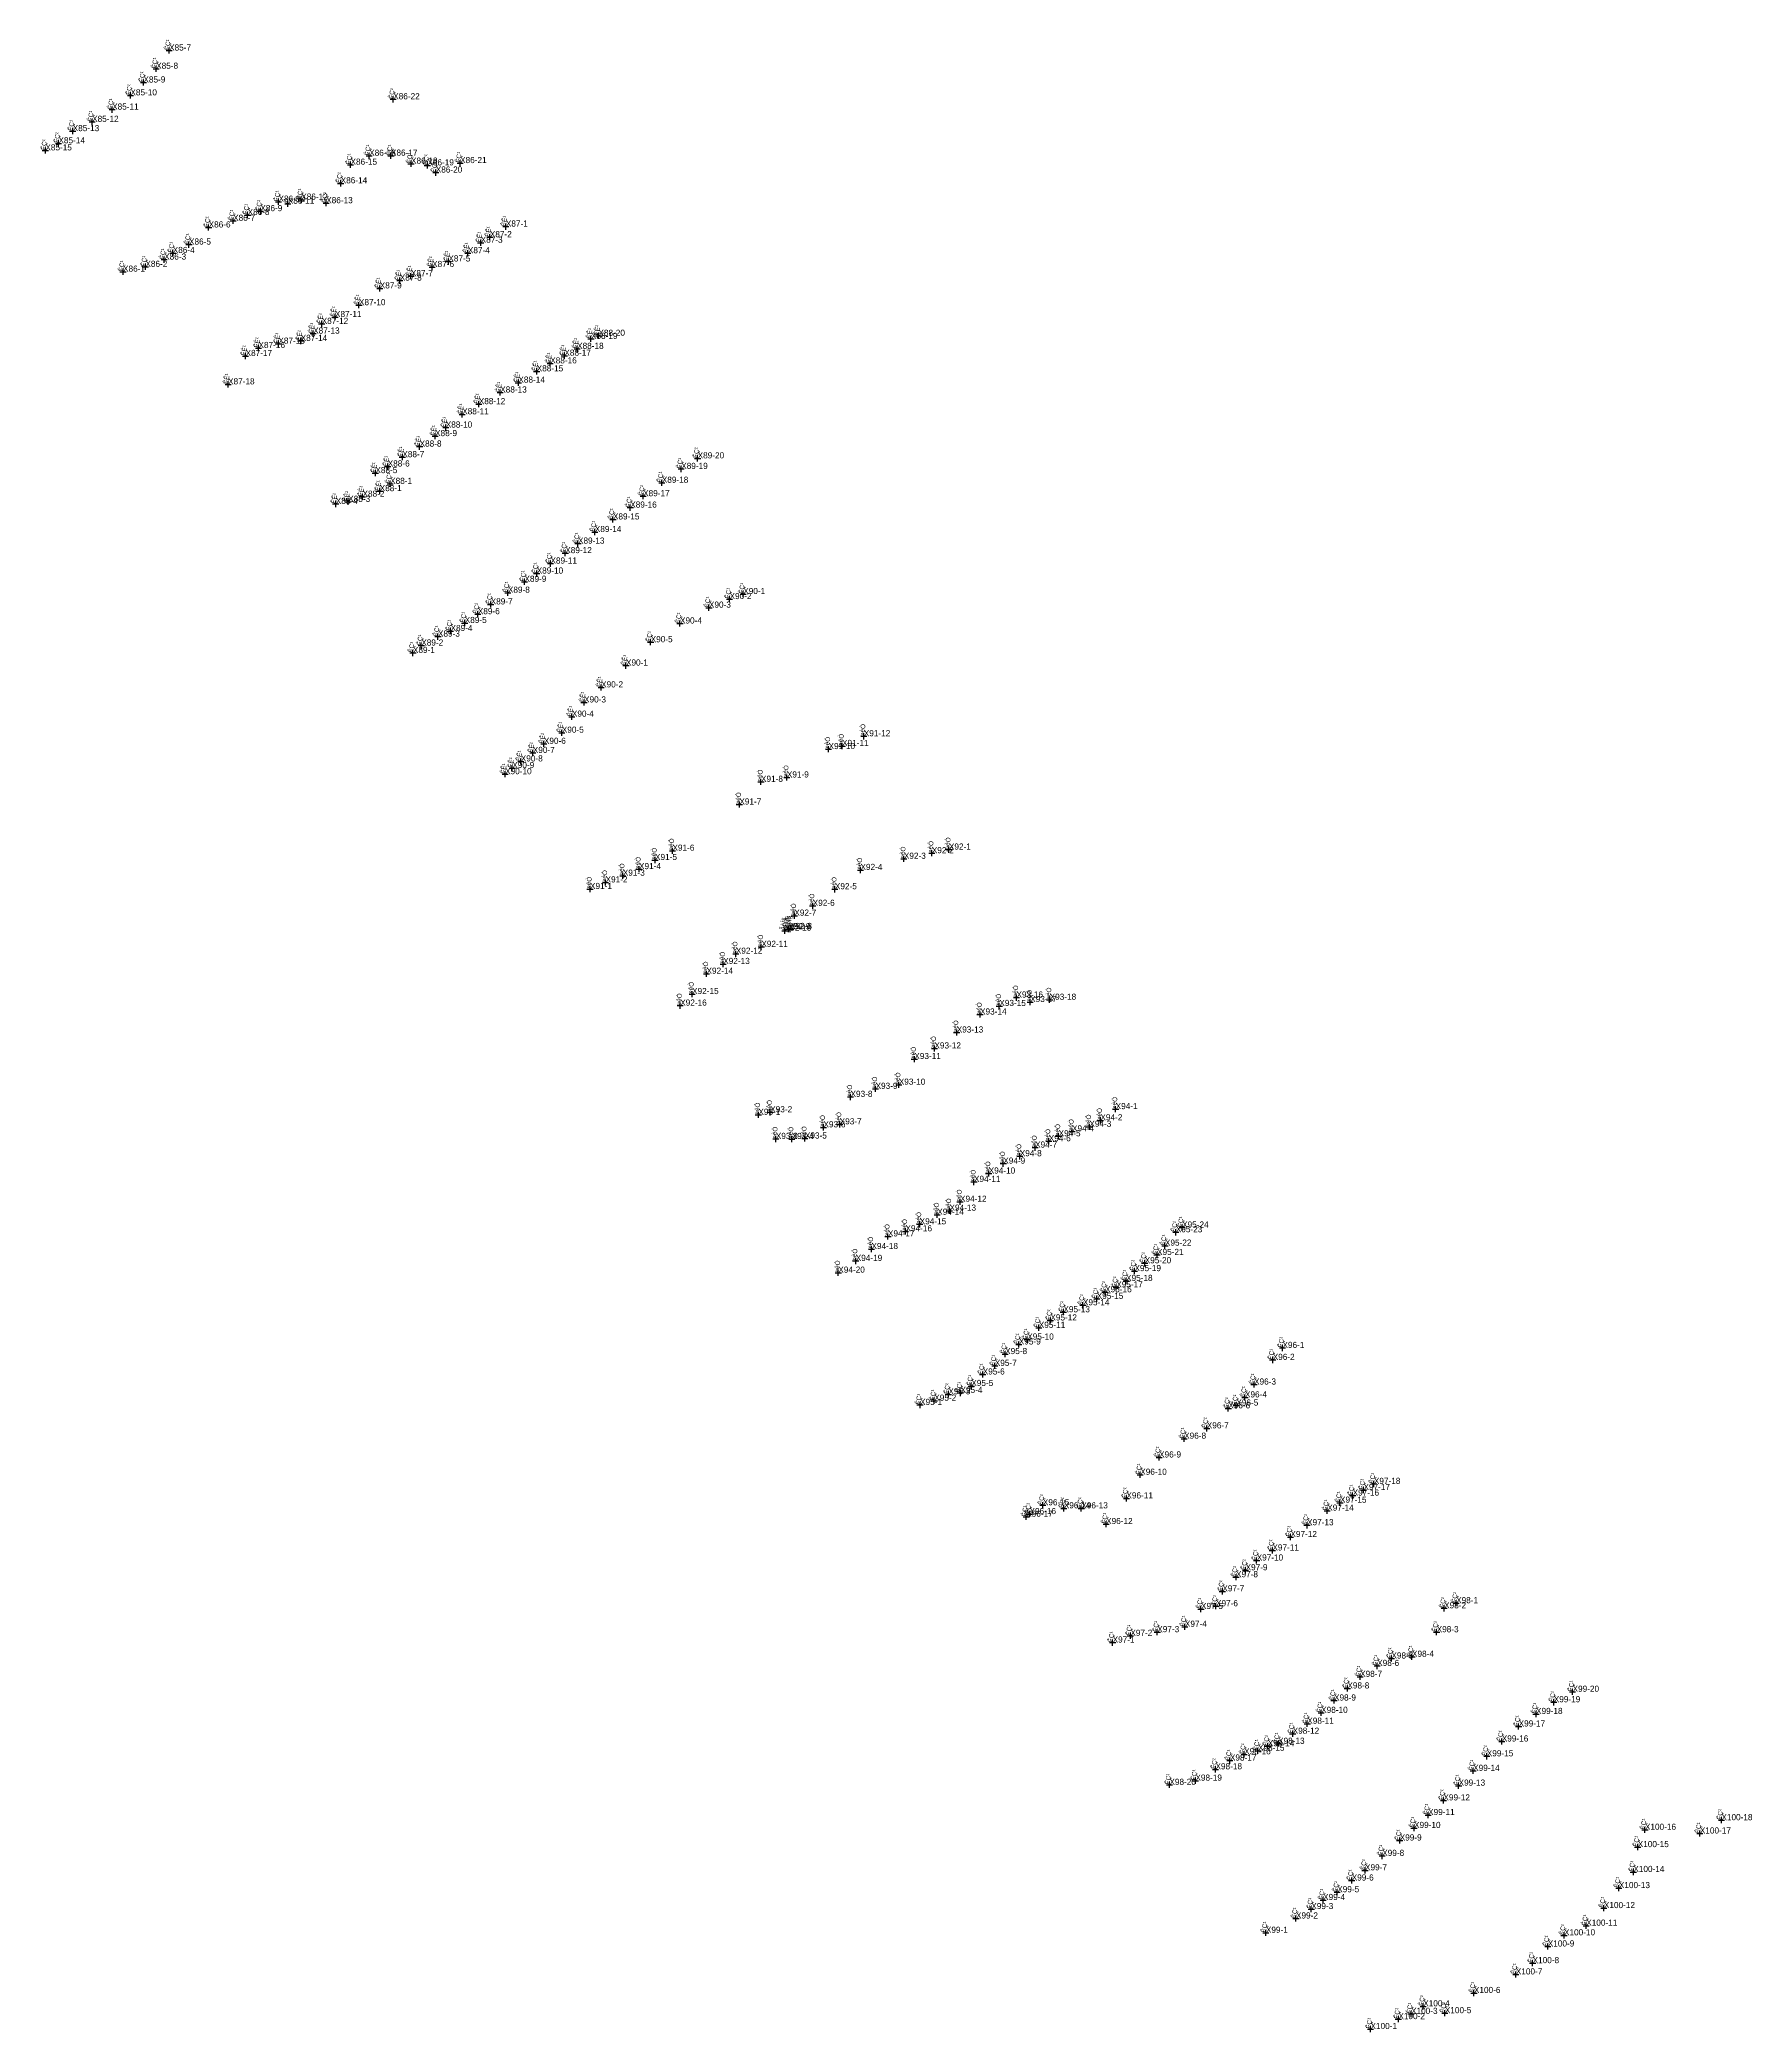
# Model space of a CAD drawing. Header units: inches. Extents: x 506004 to 508380, y 1859677 to 1861585.
# Drawn here: x 506621 to 507178, y 1860282 to 1860930 of the extents above; entities that cross this region are included whole.
import ezdxf

# ---------------------------------------------------------------- set-up
doc = ezdxf.new("R2010")
doc.units = ezdxf.units.IN
doc.header["$MEASUREMENT"] = 0
doc.header["$PDMODE"] = 2
for name, color, linetype in [('XS_Code', 3, 'Continuous'), ('XS_Name', 7, 'Continuous'), ('XS_Point', 7, 'Continuous')]:
    doc.layers.add(name, color=color, linetype=linetype)
doc.styles.add('Thai', font='THSarabun.ttf')

msp = doc.modelspace()

# ---------------------------------------------------------------- linework, layer by layer
at = {"layer": 'XS_Point'}
for p in [(506663.361, 1860926.904, 141.656), (506659.153, 1860920.969, 141.969), (506655.011, 1860916.502, 142.299), (506644.845, 1860907.684, 142.113), (506650.783, 1860912.323, 142.339), (506736.247, 1860911.042, 138.573), (506632.016, 1860900.684, 142.473), (506638.335, 1860903.696, 142.337), (506623.123, 1860894.422, 142.69), (506627.383, 1860896.725, 142.695), (506722.358, 1860889.763, 139.281), (506728.433, 1860892.656, 139.119), (506735.516, 1860892.705, 139.013), (506742.038, 1860890.1, 139.885), (506747.35, 1860889.541, 141.79), (506750.08, 1860887.208, 141.987), (506757.999, 1860890.294, 142.551), (506719.166, 1860883.714, 139.341), (506693.041, 1860874.658, 140.843), (506698.954, 1860877.737, 139.934), (506701.961, 1860877.058, 139.777), (506706.347, 1860878.396, 139.807), (506714.453, 1860877.239, 139.573), (506676.218, 1860869.36, 142.713), (506684.18, 1860871.516, 141.731), (506688.889, 1860873.405, 141.129), (506772.867, 1860869.642, 142.646), (506664.55, 1860861.046, 142.678), (506669.833, 1860863.786, 143.034), (506760.517, 1860860.963, 142.669), (506764.688, 1860864.389, 142.187), (506767.659, 1860866.19, 142.304), (506648.384, 1860854.972, 141.361), (506655.652, 1860856.541, 141.446), (506661.763, 1860858.907, 142.117), (506748.903, 1860856.484, 142.868), (506754.184, 1860858.299, 143.093), (506731.863, 1860849.537, 140.353), (506738.369, 1860852.081, 140.131), (506742.006, 1860853.51, 141.243), (506725.108, 1860844.082, 141.076), (506710.21, 1860834.833, 141.981), (506712.986, 1860837.988, 141.556), (506717.315, 1860840.218, 141.51), (506692.433, 1860830.143, 140.884), (506698.907, 1860831.552, 141.209), (506706.15, 1860832.452, 141.877), (506796.048, 1860829.871, 143.566), (506800.553, 1860833.125, 143.414), (506802.981, 1860834.104, 143.294), (506688.235, 1860827.542, 141.333), (506782.9, 1860822.566, 144.184), (506787.31, 1860825.145, 143.942), (506791.905, 1860827.648, 143.822), (506682.544, 1860818.323, 142.308), (506771.048, 1860815.681, 144.029), (506776.946, 1860818.879, 144.148), (506764.071, 1860811.889, 143.97), (506753.328, 1860804.267, 143.31), (506758.685, 1860808.576, 143.851), (506744.824, 1860798.092, 143.272), (506749.859, 1860801.495, 143.073), (506730.45, 1860789.459, 143.677), (506734.452, 1860791.612, 144.07), (506739.213, 1860794.636, 143.876), (506829.904, 1860790.82, 143.154), (506835.236, 1860794.252, 143.123), (506731.846, 1860783.596, 144.548), (506735.248, 1860785.952, 144.364), (506823.585, 1860786.313, 142.964), (506717.543, 1860779.438, 143.202), (506721.606, 1860780.114, 143.795), (506726.265, 1860781.782, 144.179), (506813.329, 1860778.239, 142.972), (506817.514, 1860781.94, 142.946), (506801.81, 1860770.293, 143.059), (506807.697, 1860774.39, 142.966), (506792.198, 1860763.436, 143.207), (506796.329, 1860766.522, 143.17), (506787.374, 1860760.035, 143.36), (506773.534, 1860750.554, 144.13), (506778.92, 1860754.106, 143.8), (506782.894, 1860756.784, 143.524), (506767.942, 1860746.752, 144.592), (506838.918, 1860745.696, 141.011), (506845.617, 1860748.496, 140.203), (506850.074, 1860750.128, 139.717), (506754.893, 1860738.098, 145.797), (506759.503, 1860740.703, 145.351), (506763.752, 1860743.578, 144.863), (506829.498, 1860740.541, 141.815), (506742.655, 1860730.961, 146.886), (506745.372, 1860733.369, 146.722), (506750.784, 1860736.289, 146.215), (506819.962, 1860734.455, 142.529), (506811.936, 1860726.862, 143.436), (506803.853, 1860719.761, 144.026), (506798.3, 1860714.869, 144.575), (506791.074, 1860705.023, 145.192), (506794.35, 1860710.245, 144.936), (506785.242, 1860701.409, 145.672), (506877.811, 1860699.711, 138.231), (506882.207, 1860700.708, 137.995), (506889.267, 1860703.871, 139.157), (506774.965, 1860693.527, 146.206), (506777.736, 1860695.687, 146.032), (506781.64, 1860698.44, 145.795), (506772.634, 1860691.529, 146.244), (506855.841, 1860689.057, 139.101), (506864.253, 1860690.466, 139.145), (506848.804, 1860681.673, 140.308), (506827.056, 1860666.646, 142.252), (506916.951, 1860667.007, 140.806), (506816.177, 1860660.659, 142.472), (506821.384, 1860663.619, 142.118), (506888.199, 1860660.382, 138.651), (506902.303, 1860664.021, 139.654), (506911.39, 1860665.838, 140.494), (506800.237, 1860654.188, 143.386), (506805.295, 1860656.341, 142.98), (506810.906, 1860658.527, 142.57), (506879.875, 1860654.118, 138.962), (506872.658, 1860648.729, 140.566), (506863.575, 1860640.598, 139.256), (506864.759, 1860641.119, 139.164), (506865.281, 1860641.182, 139.174), (506866.692, 1860645.527, 140.772), (506855.946, 1860635.374, 140.915), (506843.568, 1860629.809, 141.292), (506847.661, 1860633.143, 140.984), (506838.124, 1860626.631, 141.311), (506829.581, 1860616.262, 142.047), (506833.435, 1860620.022, 141.731), (506933.347, 1860616.141, 143.19), (506938.923, 1860618.881, 143.231), (506943.383, 1860617.427, 143.459), (506949.715, 1860618.17, 143.422), (506927.081, 1860613.371, 143.006), (506912.245, 1860602.335, 142.712), (506919.486, 1860607.521, 142.802), (506905.708, 1860598.887, 142.561), (506893.094, 1860589.199, 141.944), (506900.653, 1860590.539, 142.577), (506884.957, 1860586.576, 141.124), (506971.174, 1860582.597, 144.255), (506854.985, 1860580.747, 140.744), (506858.847, 1860581.568, 140.079), (506876.147, 1860576.669, 140.773), (506881.432, 1860577.647, 141.648), (506962.635, 1860576.869, 144.581), (506966.214, 1860578.964, 144.345), (506860.668, 1860572.908, 139.66), (506865.844, 1860572.877, 141.051), (506870.125, 1860573.041, 140.47), (506944.98, 1860570.09, 144.899), (506949.42, 1860572.148, 144.964), (506952.623, 1860573.765, 144.895), (506956.984, 1860575.35, 144.764), (506934.634, 1860564.872, 144.909), (506939.989, 1860567.278, 144.915), (506925.1, 1860558.93, 144.759), (506929.891, 1860561.645, 144.888), (506917.149, 1860549.572, 144.684), (506920.569, 1860552.479, 144.71), (506907.442, 1860545.144, 144.257), (506913.157, 1860548.236, 144.537), (506992.791, 1860544.066, 144.913), (506891.771, 1860537.095, 144.205), (506897.121, 1860541.208, 144.135), (506902.831, 1860542.852, 144.21), (506987.203, 1860538.197, 145.262), (506990.737, 1860542.556, 145.093), (506886.651, 1860533.23, 144.128), (506980.614, 1860532.464, 145.419), (506984.639, 1860535.169, 145.239), (506880.988, 1860529.406, 144.161), (506971.377, 1860524.616, 145.489), (506974.564, 1860526.712, 145.408), (506977.296, 1860529.912, 145.433), (506960.531, 1860518.802, 145.5), (506965.024, 1860520.885, 145.522), (506967.755, 1860523.031, 145.571), (506946.169, 1860511.458, 145.068), (506949.95, 1860513.873, 145.231), (506954.174, 1860516.544, 145.435), (506939.679, 1860506.061, 144.629), (506942.43, 1860507.648, 144.713), (507025.427, 1860504.919, 143.08), (506931.878, 1860499.093, 144.242), (506935.247, 1860502.93, 144.401), (507022.246, 1860501.033, 143.175), (506924.224, 1860492.553, 144.097), (506927.95, 1860496.29, 144.092), (507016.183, 1860493.022, 142.895), (506907.571, 1860486.385, 144.308), (506912.195, 1860487.77, 144.186), (506916.775, 1860489.846, 144.157), (506920.725, 1860490.299, 144.095), (507007.793, 1860485.275, 143.125), (507010.416, 1860486.197, 143.056), (507013.229, 1860488.839, 142.77), (507000.802, 1860478.762, 143.061), (506993.451, 1860475.402, 143.063), (506985.302, 1860469.298, 143.285), (506979.172, 1860463.677, 143.169), (507055.147, 1860460.695, 140.738), (506947.501, 1860453.751, 143.013), (506954.313, 1860452.752, 143.122), (506960.007, 1860452.743, 143.08), (506974.68, 1860455.98, 143.133), (507044.127, 1860454.597, 140.592), (507048.227, 1860456.9, 140.782), (507051.768, 1860458.721, 140.824), (506942.095, 1860450.036, 142.91), (506943.165, 1860450.886, 143.041), (506968.071, 1860447.649, 143.002), (507033.413, 1860447.262, 140.713), (507039.979, 1860452.003, 140.496), (507028.01, 1860443.419, 140.844), (507017.024, 1860435.795, 140.877), (507022.148, 1860439.051, 141.091), (507010.315, 1860430.362, 140.856), (507013.422, 1860432.615, 140.952), (506998.924, 1860420.017, 140.958), (507003.8, 1860420.923, 140.694), (507005.869, 1860425.752, 140.821), (507077.992, 1860420.25, 139.324), (507081.898, 1860421.906, 139.388), (506993.69, 1860414.239, 141.319), (506970.18, 1860409.094, 142.116), (506975.95, 1860411.275, 142.397), (506984.707, 1860412.488, 141.821), (507075.559, 1860412.472, 139.672), (507056.23, 1860401.498, 141.366), (507060.849, 1860403.92, 141.219), (507067.541, 1860404.48, 141.181), (507046.531, 1860394.185, 141.887), (507050.679, 1860397.96, 141.697), (507042.18, 1860390.245, 142.054), (507113.643, 1860389.692, 141.249), (507119.761, 1860393.105, 140.889), (507033.489, 1860382.712, 142.586), (507038.004, 1860386.24, 142.388), (507102.213, 1860381.811, 141.908), (507107.882, 1860385.875, 141.566), (507020.644, 1860375.389, 143.208), (507023.988, 1860376.178, 143.175), (507028.74, 1860379.453, 142.98), (507096.736, 1860376.925, 142.195), (507008.33, 1860370.721, 143.017), (507012.966, 1860372.743, 143.078), (507017.456, 1860373.916, 143.055), (507091.858, 1860372.111, 142.465), (506988.655, 1860362.822, 143.096), (506997.112, 1860364.19, 143.281), (507003.644, 1860367.88, 143.004), (507082.701, 1860362.566, 142.916), (507087.432, 1860367.373, 142.681), (507077.763, 1860357.768, 143.186), (507068.208, 1860348.8, 143.524), (507072.785, 1860353.005, 143.422), (507168.16, 1860351.333, 140.137), (507063.544, 1860344.719, 143.84), (507140.946, 1860342.577, 141.232), (507143.293, 1860348.208, 140.829), (507161.144, 1860347.009, 139.625), (507057.86, 1860339.714, 144.027), (507047.936, 1860331.707, 144.45), (507052.267, 1860335.029, 144.313), (507134.82, 1860329.249, 141.182), (507139.523, 1860334.488, 141.129), (507038.637, 1860325.362, 144.864), (507043.232, 1860327.902, 144.71), (507129.95, 1860322.748, 141.418), (507029.813, 1860319.358, 145.263), (507034.798, 1860322.429, 145.068), (507124.208, 1860317.021, 142.182), (507020.028, 1860314.707, 145.618), (507111.697, 1860310.252, 142.868), (507116.973, 1860313.89, 142.604), (507106.761, 1860304.838, 142.982), (507101.309, 1860301.17, 143.171), (507071.202, 1860290.799, 144.349), (507087.684, 1860295.128, 143.778), (507063.119, 1860286.624, 144.63), (507067.235, 1860288.329, 144.467), (507078.221, 1860288.571, 143.992), (507054.048, 1860283.402, 145.041)]:
    msp.add_point(p, dxfattribs=at)

# ---------------------------------------------------------------- texts
at = {"layer": 'XS_Code', "style": 'Thai'}
for s, p in [('ÊÇ¹', (506663.361, 1860926.904, 141.656)), ('ÊÇ¹', (506655.011, 1860916.502, 142.299)), ('ÊÇ¹', (506659.153, 1860920.969, 141.969)), ('ÊÇ¹', (506650.783, 1860912.323, 142.339)), ('ÊÇ¹', (506736.247, 1860911.042, 138.573)), ('ÊÇ¹', (506638.335, 1860903.696, 142.337)), ('ÊÇ¹', (506644.845, 1860907.684, 142.113)), ('ÊÇ¹', (506632.016, 1860900.684, 142.473)), ('ÊÇ¹', (506623.123, 1860894.422, 142.69)), ('ÊÇ¹', (506627.383, 1860896.725, 142.695)), ('ÊÇ¹', (506728.433, 1860892.656, 139.119)), ('ÊÇ¹', (506735.516, 1860892.705, 139.013)), ('ÊÇ¹', (506722.358, 1860889.763, 139.281)), ('ÊÇ¹', (506742.038, 1860890.1, 139.885)), ('ÊÇ¹', (506747.35, 1860889.541, 141.79)), ('ÊÇ¹', (506750.08, 1860887.208, 141.987)), ('ÊÇ¹', (506757.999, 1860890.294, 142.551)), ('ÊÇ¹', (506698.954, 1860877.737, 139.934)), ('ÊÇ¹', (506706.347, 1860878.396, 139.807)), ('ÊÇ¹', (506719.166, 1860883.714, 139.341)), ('ÊÇ¹', (506684.18, 1860871.516, 141.731)), ('ÊÇ¹', (506688.889, 1860873.405, 141.129)), ('ÊÇ¹', (506693.041, 1860874.658, 140.843)), ('cl', (506701.961, 1860877.058, 139.777)), ('ÊÇ¹', (506714.453, 1860877.239, 139.573)), ('ÊÇ¹', (506676.218, 1860869.36, 142.713)), ('ÊÊ¹', (506767.659, 1860866.19, 142.304)), ('ÊÊ¹', (506772.867, 1860869.642, 142.646)), ('ÊÇ¹', (506661.763, 1860858.907, 142.117)), ('ÊÇ¹', (506664.55, 1860861.046, 142.678)), ('ÊÇ¹', (506669.833, 1860863.786, 143.034)), ('ÊÊ¹', (506754.184, 1860858.299, 143.093)), ('ÊÊ¹', (506760.517, 1860860.963, 142.669)), ('ÊÊ¹', (506764.688, 1860864.389, 142.187)), ('ÊÇ¹', (506648.384, 1860854.972, 141.361)), ('ÊÇ¹', (506655.652, 1860856.541, 141.446)), ('ÊÊ¹', (506738.369, 1860852.081, 140.131)), ('ÊÊ¹', (506742.006, 1860853.51, 141.243)), ('ÊÊ¹', (506748.903, 1860856.484, 142.868)), ('ÊÊ¹', (506731.863, 1860849.537, 140.353)), ('ÊÊ¹', (506717.315, 1860840.218, 141.51)), ('ÊÊ¹', (506725.108, 1860844.082, 141.076)), ('ÊÊ¹', (506706.15, 1860832.452, 141.877)), ('ÊÊ¹', (506710.21, 1860834.833, 141.981)), ('ÊÊ¹', (506712.986, 1860837.988, 141.556)), ('ÊÊ¹', (506800.553, 1860833.125, 143.414)), ('ÊÊ¹', (506802.981, 1860834.104, 143.294)), ('ÊÊ¹', (506688.235, 1860827.542, 141.333)), ('ÊÊ¹', (506692.433, 1860830.143, 140.884)), ('ÊÊ¹', (506698.907, 1860831.552, 141.209)), ('ÊÊ¹', (506791.905, 1860827.648, 143.822)), ('ÊÊ¹', (506796.048, 1860829.871, 143.566)), ('ÊÊ¹', (506782.9, 1860822.566, 144.184)), ('ÊÊ¹', (506787.31, 1860825.145, 143.942)), ('ÊÊ¹', (506682.544, 1860818.323, 142.308)), ('ÊÊ¹', (506771.048, 1860815.681, 144.029)), ('ÊÊ¹', (506776.946, 1860818.879, 144.148)), ('ÊÊ¹', (506758.685, 1860808.576, 143.851)), ('ÊÊ¹', (506764.071, 1860811.889, 143.97)), ('ÊÊ¹', (506749.859, 1860801.495, 143.073)), ('ÊÊ¹', (506753.328, 1860804.267, 143.31)), ('ÊÊ¹', (506739.213, 1860794.636, 143.876)), ('ÊÊ¹', (506744.824, 1860798.092, 143.272)), ('ÊÇ¹', (506835.236, 1860794.252, 143.123)), ('ÊÊ¹', (506730.45, 1860789.459, 143.677)), ('ÊÊ¹', (506734.452, 1860791.612, 144.07)), ('ÊÇ¹', (506829.904, 1860790.82, 143.154)), ('ÊÊ¹', (506726.265, 1860781.782, 144.179)), ('ÊÊ¹', (506731.846, 1860783.596, 144.548)), ('ÊÇ¹', (506735.248, 1860785.952, 144.364)), ('ÊÇ¹', (506817.514, 1860781.94, 142.946)), ('ÊÇ¹', (506823.585, 1860786.313, 142.964)), ('ÊÊ¹', (506717.543, 1860779.438, 143.202)), ('ÊÊ¹', (506721.606, 1860780.114, 143.795)), ('ÊÇ¹', (506807.697, 1860774.39, 142.966)), ('ÊÇ¹', (506813.329, 1860778.239, 142.972)), ('ÊÇ¹', (506801.81, 1860770.293, 143.059)), ('ÊÇ¹', (506792.198, 1860763.436, 143.207)), ('ÊÇ¹', (506796.329, 1860766.522, 143.17)), ('ÊÇ¹', (506782.894, 1860756.784, 143.524)), ('ÊÇ¹', (506787.374, 1860760.035, 143.36)), ('ÊÇ¹', (506773.534, 1860750.554, 144.13)), ('ÊÇ¹', (506778.92, 1860754.106, 143.8)), ('ÊÇ¹', (506845.617, 1860748.496, 140.203)), ('ÊÇ¹', (506850.074, 1860750.128, 139.717)), ('ÊÇ¹', (506763.752, 1860743.578, 144.863)), ('ÊÇ¹', (506767.942, 1860746.752, 144.592)), ('ÊÇ¹', (506838.918, 1860745.696, 141.011)), ('ÊÇ¹', (506750.784, 1860736.289, 146.215)), ('ÊÇ¹', (506754.893, 1860738.098, 145.797)), ('ÊÇ¹', (506759.503, 1860740.703, 145.351)), ('ÊÇ¹', (506829.498, 1860740.541, 141.815)), ('ÊÇ¹', (506742.655, 1860730.961, 146.886)), ('ÊÇ¹', (506745.372, 1860733.369, 146.722)), ('ÊÇ¹', (506819.962, 1860734.455, 142.529)), ('ÊÊ¹', (506811.936, 1860726.862, 143.436)), ('ÊÊ¹', (506803.853, 1860719.761, 144.026)), ('ÊÊ¹', (506794.35, 1860710.245, 144.936)), ('ÊÊ¹', (506798.3, 1860714.869, 144.575)), ('ÊÊ¹', (506791.074, 1860705.023, 145.192)), ('»èÒ', (506889.267, 1860703.871, 139.157)), ('ÊÊ¹', (506781.64, 1860698.44, 145.795)), ('ÊÊ¹', (506785.242, 1860701.409, 145.672)), ('»èÒ', (506877.811, 1860699.711, 138.231)), ('»èÒ', (506882.207, 1860700.708, 137.995)), ('ÊÊ¹', (506772.634, 1860691.529, 146.244)), ('ÊÊ¹', (506774.965, 1860693.527, 146.206)), ('ÊÊ¹', (506777.736, 1860695.687, 146.032)), ('»èÒ', (506864.253, 1860690.466, 139.145)), ('»èÒ', (506855.841, 1860689.057, 139.101)), ('»èÒ', (506848.804, 1860681.673, 140.308)), ('»èÒ', (506821.384, 1860663.619, 142.118)), ('»èÒ', (506827.056, 1860666.646, 142.252)), ('»èÒ', (506902.303, 1860664.021, 139.654)), ('»èÒ', (506911.39, 1860665.838, 140.494)), ('»èÒ', (506916.951, 1860667.007, 140.806)), ('»èÒ', (506810.906, 1860658.527, 142.57)), ('»èÒ', (506816.177, 1860660.659, 142.472)), ('»èÒ', (506888.199, 1860660.382, 138.651)), ('»èÒ', (506800.237, 1860654.188, 143.386)), ('»èÒ', (506805.295, 1860656.341, 142.98)), ('»èÒ', (506879.875, 1860654.118, 138.962)), ('»èÒ', (506866.692, 1860645.527, 140.772)), ('»èÒ', (506872.658, 1860648.729, 140.566)), ('ÃèÍ§', (506863.575, 1860640.598, 139.256)), ('ÃèÍ§', (506864.759, 1860641.119, 139.164)), ('ÃèÍ§', (506865.281, 1860641.182, 139.174)), ('»èÒ', (506847.661, 1860633.143, 140.984)), ('»èÒ', (506855.946, 1860635.374, 140.915)), ('»èÒ', (506838.124, 1860626.631, 141.311)), ('»èÒ', (506843.568, 1860629.809, 141.292)), ('»èÒ', (506833.435, 1860620.022, 141.731)), ('»èÒ', (506938.923, 1860618.881, 143.231)), ('»èÒ', (506949.715, 1860618.17, 143.422)), ('»èÒ', (506829.581, 1860616.262, 142.047)), ('»èÒ', (506927.081, 1860613.371, 143.006)), ('»èÒ', (506933.347, 1860616.141, 143.19)), ('»èÒ', (506943.383, 1860617.427, 143.459)), ('»èÒ', (506919.486, 1860607.521, 142.802)), ('»èÒ', (506905.708, 1860598.887, 142.561)), ('»èÒ', (506912.245, 1860602.335, 142.712)), ('»èÒ', (506884.957, 1860586.576, 141.124)), ('»èÒ', (506893.094, 1860589.199, 141.944)), ('»èÒ', (506900.653, 1860590.539, 142.577)), ('»èÒ', (506854.985, 1860580.747, 140.744)), ('»èÒ', (506858.847, 1860581.568, 140.079)), ('»èÒ', (506971.174, 1860582.597, 144.255)), ('»èÒ', (506860.668, 1860572.908, 139.66)), ('»èÒ', (506865.844, 1860572.877, 141.051)), ('»èÒ', (506870.125, 1860573.041, 140.47)), ('»èÒ', (506876.147, 1860576.669, 140.773)), ('»èÒ', (506881.432, 1860577.647, 141.648)), ('»èÒ', (506952.623, 1860573.765, 144.895)), ('»èÒ', (506956.984, 1860575.35, 144.764)), ('»èÒ', (506962.635, 1860576.869, 144.581)), ('»èÒ', (506966.214, 1860578.964, 144.345)), ('»èÒ', (506939.989, 1860567.278, 144.915)), ('»èÒ', (506944.98, 1860570.09, 144.899)), ('»èÒ', (506949.42, 1860572.148, 144.964)), ('»èÒ', (506929.891, 1860561.645, 144.888)), ('»èÒ', (506934.634, 1860564.872, 144.909)), ('»èÒ', (506925.1, 1860558.93, 144.759)), ('»èÒ', (506913.157, 1860548.236, 144.537)), ('»èÒ', (506917.149, 1860549.572, 144.684)), ('»èÒ', (506920.569, 1860552.479, 144.71)), ('»èÒ', (506897.121, 1860541.208, 144.135)), ('»èÒ', (506902.831, 1860542.852, 144.21)), ('»èÒ', (506907.442, 1860545.144, 144.257)), ('ÊÇ¹', (506990.737, 1860542.556, 145.093)), ('ÊÇ¹', (506992.791, 1860544.066, 144.913)), ('»èÒ', (506891.771, 1860537.095, 144.205)), ('ÊÇ¹', (506984.639, 1860535.169, 145.239)), ('ÊÇ¹', (506987.203, 1860538.197, 145.262)), ('»èÒ', (506880.988, 1860529.406, 144.161)), ('»èÒ', (506886.651, 1860533.23, 144.128)), ('ÊÇ¹', (506977.296, 1860529.912, 145.433)), ('ÊÇ¹', (506980.614, 1860532.464, 145.419)), ('ÊÇ¹', (506967.755, 1860523.031, 145.571)), ('ÊÇ¹', (506971.377, 1860524.616, 145.489)), ('ÊÇ¹', (506974.564, 1860526.712, 145.408)), ('ÊÇ¹', (506954.174, 1860516.544, 145.435)), ('ÊÇ¹', (506960.531, 1860518.802, 145.5)), ('ÊÇ¹', (506965.024, 1860520.885, 145.522)), ('ÊÇ¹', (506946.169, 1860511.458, 145.068)), ('ÊÇ¹', (506949.95, 1860513.873, 145.231)), ('ÊÇ¹', (506935.247, 1860502.93, 144.401)), ('ÊÇ¹', (506939.679, 1860506.061, 144.629)), ('ÊÇ¹', (506942.43, 1860507.648, 144.713)), ('ÊÇ¹', (507025.427, 1860504.919, 143.08)), ('ÊÇ¹', (506927.95, 1860496.29, 144.092)), ('ÊÇ¹', (506931.878, 1860499.093, 144.242)), ('ÊÇ¹', (507022.246, 1860501.033, 143.175)), ('ÊÇ¹', (506916.775, 1860489.846, 144.157)), ('ÊÇ¹', (506920.725, 1860490.299, 144.095)), ('ÊÇ¹', (506924.224, 1860492.553, 144.097)), ('ÊÇ¹', (507013.229, 1860488.839, 142.77)), ('ÊÇ¹', (507016.183, 1860493.022, 142.895)), ('ÊÇ¹', (506907.571, 1860486.385, 144.308)), ('ÊÇ¹', (506912.195, 1860487.77, 144.186)), ('ÊÇ¹', (507007.793, 1860485.275, 143.125)), ('ÊÇ¹', (507010.416, 1860486.197, 143.056)), ('ÊÇ¹', (507000.802, 1860478.762, 143.061)), ('ÊÇ¹', (506985.302, 1860469.298, 143.285)), ('ÊÇ¹', (506993.451, 1860475.402, 143.063)), ('ÊÇ¹', (506979.172, 1860463.677, 143.169)), ('ÊÇ¹', (507048.227, 1860456.9, 140.782)), ('ÊÇ¹', (507051.768, 1860458.721, 140.824)), ('ÊÇ¹', (507055.147, 1860460.695, 140.738)), ('ÊÇ¹', (506942.095, 1860450.036, 142.91)), ('ÊÇ¹', (506943.165, 1860450.886, 143.041)), ('ÊÇ¹', (506947.501, 1860453.751, 143.013)), ('ÊÇ¹', (506954.313, 1860452.752, 143.122)), ('ÊÇ¹', (506960.007, 1860452.743, 143.08)), ('ÊÇ¹', (506974.68, 1860455.98, 143.133)), ('ÊÇ¹', (507039.979, 1860452.003, 140.496)), ('ÊÇ¹', (507044.127, 1860454.597, 140.592)), ('ÊÇ¹', (506968.071, 1860447.649, 143.002)), ('ÊÇ¹', (507028.01, 1860443.419, 140.844)), ('ÊÇ¹', (507033.413, 1860447.262, 140.713)), ('ÊÇ¹', (507022.148, 1860439.051, 141.091)), ('ÊÇ¹', (507013.422, 1860432.615, 140.952)), ('ÊÇ¹', (507017.024, 1860435.795, 140.877)), ('ÊÇ¹', (507005.869, 1860425.752, 140.821)), ('ÊÇ¹', (507010.315, 1860430.362, 140.856)), ('ÊÇ¹', (506998.924, 1860420.017, 140.958)), ('ÊÇ¹', (507003.8, 1860420.923, 140.694)), ('ÊÇ¹', (507077.992, 1860420.25, 139.324)), ('ÊÇ¹', (507081.898, 1860421.906, 139.388)), ('ÊÇ¹', (506975.95, 1860411.275, 142.397)), ('ÊÇ¹', (506984.707, 1860412.488, 141.821)), ('ÊÇ¹', (506993.69, 1860414.239, 141.319)), ('ÊÇ¹', (507075.559, 1860412.472, 139.672)), ('ÊÇ¹', (506970.18, 1860409.094, 142.116)), ('ÊÇ¹', (507067.541, 1860404.48, 141.181)), ('ÊÇ¹', (507056.23, 1860401.498, 141.366)), ('ÊÇ¹', (507060.849, 1860403.92, 141.219)), ('ÊÇ¹', (507046.531, 1860394.185, 141.887)), ('ÊÇ¹', (507050.679, 1860397.96, 141.697)), ('ÊÇ¹', (507119.761, 1860393.105, 140.889)), ('ÊÇ¹', (507038.004, 1860386.24, 142.388)), ('ÊÇ¹', (507042.18, 1860390.245, 142.054)), ('ÊÇ¹', (507107.882, 1860385.875, 141.566)), ('ÊÇ¹', (507113.643, 1860389.692, 141.249)), ('ÊÇ¹', (507028.74, 1860379.453, 142.98)), ('ÊÇ¹', (507033.489, 1860382.712, 142.586)), ('ÊÇ¹', (507102.213, 1860381.811, 141.908)), ('ÊÇ¹', (507012.966, 1860372.743, 143.078)), ('ÊÇ¹', (507017.456, 1860373.916, 143.055)), ('ÊÇ¹', (507020.644, 1860375.389, 143.208)), ('ÊÇ¹', (507023.988, 1860376.178, 143.175)), ('ÊÇ¹', (507091.858, 1860372.111, 142.465)), ('ÊÇ¹', (507096.736, 1860376.925, 142.195)), ('ÊÇ¹', (507003.644, 1860367.88, 143.004)), ('ÊÇ¹', (507008.33, 1860370.721, 143.017)), ('ÊÇ¹', (507087.432, 1860367.373, 142.681)), ('ÊÇ¹', (506988.655, 1860362.822, 143.096)), ('ÊÇ¹', (506997.112, 1860364.19, 143.281)), ('ÊÇ¹', (507082.701, 1860362.566, 142.916)), ('ÊÇ¹', (507072.785, 1860353.005, 143.422)), ('ÊÇ¹', (507077.763, 1860357.768, 143.186)), ('ÊÇ¹', (507068.208, 1860348.8, 143.524)), ('ÊÇ¹', (507143.293, 1860348.208, 140.829)), ('ÊÇ¹', (507161.144, 1860347.009, 139.625)), ('ÊÇ¹', (507168.16, 1860351.333, 140.137)), ('ÊÇ¹', (507057.86, 1860339.714, 144.027)), ('ÊÇ¹', (507063.544, 1860344.719, 143.84)), ('ÊÇ¹', (507140.946, 1860342.577, 141.232)), ('ÊÇ¹', (507052.267, 1860335.029, 144.313)), ('ÊÇ¹', (507139.523, 1860334.488, 141.129)), ('ÊÇ¹', (507043.232, 1860327.902, 144.71)), ('ÊÇ¹', (507047.936, 1860331.707, 144.45)), ('ÊÇ¹', (507134.82, 1860329.249, 141.182)), ('ÊÇ¹', (507034.798, 1860322.429, 145.068)), ('ÊÇ¹', (507038.637, 1860325.362, 144.864)), ('ÊÇ¹', (507129.95, 1860322.748, 141.418)), ('ÊÇ¹', (507020.028, 1860314.707, 145.618)), ('ÊÇ¹', (507029.813, 1860319.358, 145.263)), ('ÊÇ¹', (507116.973, 1860313.89, 142.604)), ('ÊÇ¹', (507124.208, 1860317.021, 142.182)), ('ÊÇ¹', (507111.697, 1860310.252, 142.868)), ('ÊÇ¹', (507101.309, 1860301.17, 143.171)), ('ÊÇ¹', (507106.761, 1860304.838, 142.982)), ('ÊÇ¹', (507087.684, 1860295.128, 143.778)), ('ÊÇ¹', (507067.235, 1860288.329, 144.467)), ('ÊÇ¹', (507071.202, 1860290.799, 144.349)), ('ÊÇ¹', (507078.221, 1860288.571, 143.992)), ('ÊÇ¹', (507054.048, 1860283.402, 145.041)), ('ÊÇ¹', (507063.119, 1860286.624, 144.63))]:
    msp.add_text(s, height=1.5, rotation=81, dxfattribs=at).set_placement(p)
at = {"layer": 'XS_Name', "style": 'Thai'}
for s, p in [('X85-7', (506663.361, 1860926.904, 141.656)), ('X85-8', (506659.153, 1860920.969, 141.969)), ('X85-10', (506650.783, 1860912.323, 142.339)), ('X85-9', (506655.011, 1860916.502, 142.299)), ('X85-11', (506644.845, 1860907.684, 142.113)), ('X86-22', (506736.247, 1860911.042, 138.573)), ('X85-13', (506632.016, 1860900.684, 142.473)), ('X85-12', (506638.335, 1860903.696, 142.337)), ('X85-15', (506623.123, 1860894.422, 142.69)), ('X85-14', (506627.383, 1860896.725, 142.695)), ('X86-16', (506728.433, 1860892.656, 139.119)), ('X86-17', (506735.516, 1860892.705, 139.013)), ('X86-15', (506722.358, 1860889.763, 139.281)), ('X86-18', (506742.038, 1860890.1, 139.885)), ('X86-19', (506747.35, 1860889.541, 141.79)), ('X86-20', (506750.08, 1860887.208, 141.987)), ('X86-21', (506757.999, 1860890.294, 142.551)), ('X86-14', (506719.166, 1860883.714, 139.341)), ('X86-8', (506688.889, 1860873.405, 141.129)), ('X86-9', (506693.041, 1860874.658, 140.843)), ('X86-10', (506698.954, 1860877.737, 139.934)), ('X86-11', (506701.961, 1860877.058, 139.777)), ('X86-12', (506706.347, 1860878.396, 139.807)), ('X86-13', (506714.453, 1860877.239, 139.573)), ('X86-6', (506676.218, 1860869.36, 142.713)), ('X86-7', (506684.18, 1860871.516, 141.731)), ('X87-2', (506767.659, 1860866.19, 142.304)), ('X87-1', (506772.867, 1860869.642, 142.646)), ('X86-4', (506664.55, 1860861.046, 142.678)), ('X86-5', (506669.833, 1860863.786, 143.034)), ('X87-4', (506760.517, 1860860.963, 142.669)), ('X87-3', (506764.688, 1860864.389, 142.187)), ('X86-1', (506648.384, 1860854.972, 141.361)), ('X86-2', (506655.652, 1860856.541, 141.446)), ('X86-3', (506661.763, 1860858.907, 142.117)), ('X87-7', (506742.006, 1860853.51, 141.243)), ('X87-6', (506748.903, 1860856.484, 142.868)), ('X87-5', (506754.184, 1860858.299, 143.093)), ('X87-9', (506731.863, 1860849.537, 140.353)), ('X87-8', (506738.369, 1860852.081, 140.131)), ('X87-11', (506717.315, 1860840.218, 141.51)), ('X87-10', (506725.108, 1860844.082, 141.076)), ('X87-13', (506710.21, 1860834.833, 141.981)), ('X87-12', (506712.986, 1860837.988, 141.556)), ('X88-20', (506802.981, 1860834.104, 143.294)), ('X87-17', (506688.235, 1860827.542, 141.333)), ('X87-16', (506692.433, 1860830.143, 140.884)), ('X87-15', (506698.907, 1860831.552, 141.209)), ('X87-14', (506706.15, 1860832.452, 141.877)), ('X88-17', (506791.905, 1860827.648, 143.822)), ('X88-18', (506796.048, 1860829.871, 143.566)), ('X88-19', (506800.553, 1860833.125, 143.414)), ('X88-15', (506782.9, 1860822.566, 144.184)), ('X88-16', (506787.31, 1860825.145, 143.942)), ('X87-18', (506682.544, 1860818.323, 142.308)), ('X88-13', (506771.048, 1860815.681, 144.029)), ('X88-14', (506776.946, 1860818.879, 144.148)), ('X88-11', (506758.685, 1860808.576, 143.851)), ('X88-12', (506764.071, 1860811.889, 143.97)), ('X88-9', (506749.859, 1860801.495, 143.073)), ('X88-10', (506753.328, 1860804.267, 143.31)), ('X88-8', (506744.824, 1860798.092, 143.272)), ('X88-5', (506730.45, 1860789.459, 143.677)), ('X88-6', (506734.452, 1860791.612, 144.07)), ('X88-7', (506739.213, 1860794.636, 143.876)), ('X89-19', (506829.904, 1860790.82, 143.154)), ('X89-20', (506835.236, 1860794.252, 143.123)), ('X88-2', (506726.265, 1860781.782, 144.179)), ('X88-1', (506731.846, 1860783.596, 144.548)), ('X88-1', (506735.248, 1860785.952, 144.364)), ('X89-17', (506817.514, 1860781.94, 142.946)), ('X89-18', (506823.585, 1860786.313, 142.964)), ('X88-4', (506717.543, 1860779.438, 143.202)), ('X88-3', (506721.606, 1860780.114, 143.795)), ('X89-16', (506813.329, 1860778.239, 142.972)), ('X89-14', (506801.81, 1860770.293, 143.059)), ('X89-15', (506807.697, 1860774.39, 142.966)), ('X89-12', (506792.198, 1860763.436, 143.207)), ('X89-13', (506796.329, 1860766.522, 143.17)), ('X89-10', (506782.894, 1860756.784, 143.524)), ('X89-11', (506787.374, 1860760.035, 143.36)), ('X89-8', (506773.534, 1860750.554, 144.13)), ('X89-9', (506778.92, 1860754.106, 143.8)), ('X90-1', (506850.074, 1860750.128, 139.717)), ('X89-6', (506763.752, 1860743.578, 144.863)), ('X89-7', (506767.942, 1860746.752, 144.592)), ('X90-3', (506838.918, 1860745.696, 141.011)), ('X90-2', (506845.617, 1860748.496, 140.203)), ('X89-4', (506754.893, 1860738.098, 145.797)), ('X89-5', (506759.503, 1860740.703, 145.351)), ('X90-4', (506829.498, 1860740.541, 141.815)), ('X89-1', (506742.655, 1860730.961, 146.886)), ('X89-2', (506745.372, 1860733.369, 146.722)), ('X89-3', (506750.784, 1860736.289, 146.215)), ('X90-5', (506819.962, 1860734.455, 142.529)), ('X90-1', (506811.936, 1860726.862, 143.436)), ('X90-2', (506803.853, 1860719.761, 144.026)), ('X90-3', (506798.3, 1860714.869, 144.575)), ('X90-5', (506791.074, 1860705.023, 145.192)), ('X90-4', (506794.35, 1860710.245, 144.936)), ('X90-7', (506781.64, 1860698.44, 145.795)), ('X90-6', (506785.242, 1860701.409, 145.672)), ('X91-10', (506877.811, 1860699.711, 138.231)), ('X91-11', (506882.207, 1860700.708, 137.995)), ('X91-12', (506889.267, 1860703.871, 139.157)), ('X90-10', (506772.634, 1860691.529, 146.244)), ('X90-9', (506774.965, 1860693.527, 146.206)), ('X90-8', (506777.736, 1860695.687, 146.032)), ('X91-8', (506855.841, 1860689.057, 139.101)), ('X91-9', (506864.253, 1860690.466, 139.145)), ('X91-7', (506848.804, 1860681.673, 140.308)), ('X91-6', (506827.056, 1860666.646, 142.252)), ('X92-2', (506911.39, 1860665.838, 140.494)), ('X92-1', (506916.951, 1860667.007, 140.806)), ('X91-4', (506816.177, 1860660.659, 142.472)), ('X91-5', (506821.384, 1860663.619, 142.118)), ('X92-4', (506888.199, 1860660.382, 138.651)), ('X92-3', (506902.303, 1860664.021, 139.654)), ('X91-1', (506800.237, 1860654.188, 143.386)), ('X91-2', (506805.295, 1860656.341, 142.98)), ('X91-3', (506810.906, 1860658.527, 142.57)), ('X92-5', (506879.875, 1860654.118, 138.962)), ('X92-6', (506872.658, 1860648.729, 140.566)), ('X92-10', (506863.575, 1860640.598, 139.256)), ('X92-9', (506864.759, 1860641.119, 139.164)), ('X92-8', (506865.281, 1860641.182, 139.174)), ('X92-7', (506866.692, 1860645.527, 140.772)), ('X92-12', (506847.661, 1860633.143, 140.984)), ('X92-11', (506855.946, 1860635.374, 140.915)), ('X92-14', (506838.124, 1860626.631, 141.311)), ('X92-13', (506843.568, 1860629.809, 141.292)), ('X92-15', (506833.435, 1860620.022, 141.731)), ('X92-16', (506829.581, 1860616.262, 142.047)), ('X93-14', (506927.081, 1860613.371, 143.006)), ('X93-15', (506933.347, 1860616.141, 143.19)), ('X93-16', (506938.923, 1860618.881, 143.231)), ('X93-17', (506943.383, 1860617.427, 143.459)), ('X93-18', (506949.715, 1860618.17, 143.422)), ('X93-13', (506919.486, 1860607.521, 142.802)), ('X93-12', (506912.245, 1860602.335, 142.712)), ('X93-11', (506905.708, 1860598.887, 142.561)), ('X93-9', (506893.094, 1860589.199, 141.944)), ('X93-10', (506900.653, 1860590.539, 142.577)), ('X93-2', (506858.847, 1860581.568, 140.079)), ('X93-8', (506884.957, 1860586.576, 141.124)), ('X94-1', (506971.174, 1860582.597, 144.255)), ('X93-1', (506854.985, 1860580.747, 140.744)), ('X93-6', (506876.147, 1860576.669, 140.773)), ('X93-7', (506881.432, 1860577.647, 141.648)), ('X94-4', (506956.984, 1860575.35, 144.764)), ('X94-3', (506962.635, 1860576.869, 144.581)), ('X94-2', (506966.214, 1860578.964, 144.345)), ('X93-3', (506860.668, 1860572.908, 139.66)), ('X93-4', (506865.844, 1860572.877, 141.051)), ('X93-5', (506870.125, 1860573.041, 140.47)), ('X94-7', (506944.98, 1860570.09, 144.899)), ('X94-6', (506949.42, 1860572.148, 144.964)), ('X94-5', (506952.623, 1860573.765, 144.895)), ('X94-10', (506929.891, 1860561.645, 144.888)), ('X94-9', (506934.634, 1860564.872, 144.909)), ('X94-8', (506939.989, 1860567.278, 144.915)), ('X94-11', (506925.1, 1860558.93, 144.759)), ('X94-13', (506917.149, 1860549.572, 144.684)), ('X94-12', (506920.569, 1860552.479, 144.71)), ('X94-16', (506902.831, 1860542.852, 144.21)), ('X94-15', (506907.442, 1860545.144, 144.257)), ('X94-14', (506913.157, 1860548.236, 144.537)), ('X95-23', (506990.737, 1860542.556, 145.093)), ('X95-24', (506992.791, 1860544.066, 144.913)), ('X94-18', (506891.771, 1860537.095, 144.205)), ('X94-17', (506897.121, 1860541.208, 144.135)), ('X95-22', (506987.203, 1860538.197, 145.262)), ('X94-20', (506880.988, 1860529.406, 144.161)), ('X94-19', (506886.651, 1860533.23, 144.128)), ('X95-19', (506977.296, 1860529.912, 145.433)), ('X95-20', (506980.614, 1860532.464, 145.419)), ('X95-21', (506984.639, 1860535.169, 145.239)), ('X95-16', (506967.755, 1860523.031, 145.571)), ('X95-17', (506971.377, 1860524.616, 145.489)), ('X95-18', (506974.564, 1860526.712, 145.408)), ('X95-13', (506954.174, 1860516.544, 145.435)), ('X95-14', (506960.531, 1860518.802, 145.5)), ('X95-15', (506965.024, 1860520.885, 145.522)), ('X95-11', (506946.169, 1860511.458, 145.068)), ('X95-12', (506949.95, 1860513.873, 145.231)), ('X95-9', (506939.679, 1860506.061, 144.629)), ('X95-10', (506942.43, 1860507.648, 144.713)), ('X96-1', (507025.427, 1860504.919, 143.08)), ('X95-7', (506931.878, 1860499.093, 144.242)), ('X95-8', (506935.247, 1860502.93, 144.401)), ('X96-2', (507022.246, 1860501.033, 143.175)), ('X95-4', (506920.725, 1860490.299, 144.095)), ('X95-5', (506924.224, 1860492.553, 144.097)), ('X95-6', (506927.95, 1860496.29, 144.092)), ('X96-3', (507016.183, 1860493.022, 142.895)), ('X95-1', (506907.571, 1860486.385, 144.308)), ('X95-2', (506912.195, 1860487.77, 144.186)), ('X95-3', (506916.775, 1860489.846, 144.157)), ('X96-6', (507007.793, 1860485.275, 143.125)), ('X96-5', (507010.416, 1860486.197, 143.056)), ('X96-4', (507013.229, 1860488.839, 142.77)), ('X96-7', (507000.802, 1860478.762, 143.061)), ('X96-8', (506993.451, 1860475.402, 143.063)), ('X96-9', (506985.302, 1860469.298, 143.285)), ('X96-10', (506979.172, 1860463.677, 143.169)), ('X97-17', (507051.768, 1860458.721, 140.824)), ('X97-18', (507055.147, 1860460.695, 140.738)), ('X96-15', (506947.501, 1860453.751, 143.013)), ('X96-14', (506954.313, 1860452.752, 143.122)), ('X96-13', (506960.007, 1860452.743, 143.08)), ('X96-11', (506974.68, 1860455.98, 143.133)), ('X97-14', (507039.979, 1860452.003, 140.496)), ('X97-15', (507044.127, 1860454.597, 140.592)), ('X97-16', (507048.227, 1860456.9, 140.782)), ('X96-17', (506942.095, 1860450.036, 142.91)), ('X96-16', (506943.165, 1860450.886, 143.041)), ('X96-12', (506968.071, 1860447.649, 143.002)), ('X97-13', (507033.413, 1860447.262, 140.713)), ('X97-11', (507022.148, 1860439.051, 141.091)), ('X97-12', (507028.01, 1860443.419, 140.844)), ('X97-9', (507013.422, 1860432.615, 140.952)), ('X97-10', (507017.024, 1860435.795, 140.877)), ('X97-7', (507005.869, 1860425.752, 140.821)), ('X97-8', (507010.315, 1860430.362, 140.856)), ('X97-5', (506998.924, 1860420.017, 140.958)), ('X97-6', (507003.8, 1860420.923, 140.694)), ('X98-2', (507077.992, 1860420.25, 139.324)), ('X98-1', (507081.898, 1860421.906, 139.388)), ('X97-3', (506984.707, 1860412.488, 141.821)), ('X97-4', (506993.69, 1860414.239, 141.319)), ('X98-3', (507075.559, 1860412.472, 139.672)), ('X97-1', (506970.18, 1860409.094, 142.116)), ('X97-2', (506975.95, 1860411.275, 142.397)), ('X98-6', (507056.23, 1860401.498, 141.366)), ('X98-5', (507060.849, 1860403.92, 141.219)), ('X98-4', (507067.541, 1860404.48, 141.181)), ('X98-8', (507046.531, 1860394.185, 141.887)), ('X98-7', (507050.679, 1860397.96, 141.697)), ('X99-20', (507119.761, 1860393.105, 140.889)), ('X98-9', (507042.18, 1860390.245, 142.054)), ('X99-19', (507113.643, 1860389.692, 141.249)), ('X98-11', (507033.489, 1860382.712, 142.586)), ('X98-10', (507038.004, 1860386.24, 142.388)), ('X99-17', (507102.213, 1860381.811, 141.908)), ('X99-18', (507107.882, 1860385.875, 141.566)), ('X98-15', (507017.456, 1860373.916, 143.055)), ('X98-14', (507020.644, 1860375.389, 143.208)), ('X98-13', (507023.988, 1860376.178, 143.175)), ('X98-12', (507028.74, 1860379.453, 142.98)), ('X99-16', (507096.736, 1860376.925, 142.195)), ('X98-18', (507003.644, 1860367.88, 143.004)), ('X98-17', (507008.33, 1860370.721, 143.017)), ('X98-16', (507012.966, 1860372.743, 143.078)), ('X99-14', (507087.432, 1860367.373, 142.681)), ('X99-15', (507091.858, 1860372.111, 142.465)), ('X98-20', (506988.655, 1860362.822, 143.096)), ('X98-19', (506997.112, 1860364.19, 143.281)), ('X99-13', (507082.701, 1860362.566, 142.916)), ('X99-12', (507077.763, 1860357.768, 143.186)), ('X99-10', (507068.208, 1860348.8, 143.524)), ('X99-11', (507072.785, 1860353.005, 143.422)), ('X100-16', (507143.293, 1860348.208, 140.829)), ('X100-18', (507168.16, 1860351.333, 140.137)), ('X99-9', (507063.544, 1860344.719, 143.84)), ('X100-15', (507140.946, 1860342.577, 141.232)), ('X100-17', (507161.144, 1860347.009, 139.625)), ('X99-7', (507052.267, 1860335.029, 144.313)), ('X99-8', (507057.86, 1860339.714, 144.027)), ('X99-6', (507047.936, 1860331.707, 144.45)), ('X100-13', (507134.82, 1860329.249, 141.182)), ('X100-14', (507139.523, 1860334.488, 141.129)), ('X99-3', (507034.798, 1860322.429, 145.068)), ('X99-4', (507038.637, 1860325.362, 144.864)), ('X99-5', (507043.232, 1860327.902, 144.71)), ('X100-12', (507129.95, 1860322.748, 141.418)), ('X99-2', (507029.813, 1860319.358, 145.263)), ('X100-11', (507124.208, 1860317.021, 142.182)), ('X99-1', (507020.028, 1860314.707, 145.618)), ('X100-9', (507111.697, 1860310.252, 142.868)), ('X100-10', (507116.973, 1860313.89, 142.604)), ('X100-8', (507106.761, 1860304.838, 142.982)), ('X100-7', (507101.309, 1860301.17, 143.171)), ('X100-4', (507071.202, 1860290.799, 144.349)), ('X100-6', (507087.684, 1860295.128, 143.778)), ('X100-1', (507054.048, 1860283.402, 145.041)), ('X100-2', (507063.119, 1860286.624, 144.63)), ('X100-3', (507067.235, 1860288.329, 144.467)), ('X100-5', (507078.221, 1860288.571, 143.992))]:
    msp.add_text(s, height=2, dxfattribs=at).set_placement(p)

doc.saveas('drawing.dxf')
